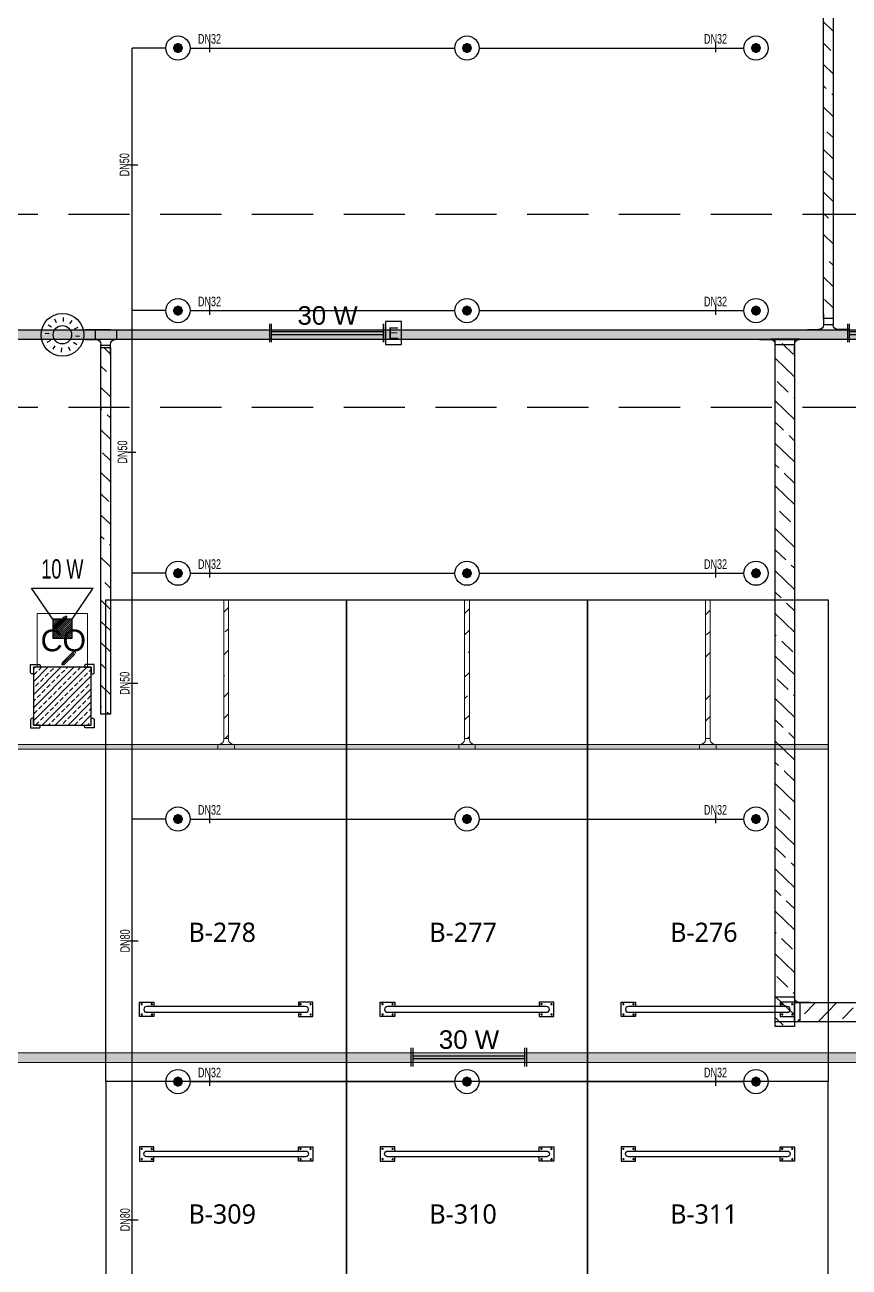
# Model space of a CAD drawing. Header units: millimetres. Extents: x -379292 to 1221486, y 92049 to 447512.
# Drawn here: x -184545 to -175988, y 210694 to 223584 of the extents above; entities that cross this region are included whole.
import ezdxf
from ezdxf.enums import TextEntityAlignment as Align

# ---------------------------------------------------------------- set-up
doc = ezdxf.new("R2010")
doc.units = ezdxf.units.MM
doc.linetypes.add('HIDDEN', pattern=[9.525, 6.35, -3.175])
for name, color, linetype in [('-M-YNGN-BORUID', 7, 'Continuous'), ('-M-YNGN-BORUUZUN', 7, 'Continuous'), ('-M-YNGN-BORUYUK', 7, 'Continuous'), ('-M-YNGN-SPR-YUK', 7, 'Continuous'), ('-M-YNGN-ZON3-CAP-', 7, 'Continuous'), ('-M-YNGN-ZON3-SPR-', 7, 'Continuous'), ('05_HATCH CONCRETE', 141, 'Continuous'), ('05_SYMBOL', 2, 'Continuous'), ('08_DEDECTOR FLASOR', 3, 'Continuous'), ('08_HORN', 4, 'Continuous'), ('08_LAMP', 4, 'Continuous'), ('08_LOUD SYSTEM', 4, 'Continuous'), ('202-A-Y-MahalAd', 141, 'Continuous'), ('E_CT_ZA', 6, 'Continuous')]:
    doc.layers.add(name, color=color, linetype=linetype)
doc.layers.add('-M-YNGN-SPR-CAPCIZGI', color=188, linetype='Continuous', plot=False)
for name, color, linetype, lineweight in [('-M-YNGN-ZON3', 6, 'SP', 30), ('08_DEDECTOR', 3, 'Continuous', 9), ('E_CT_AYDINLATMA', 3, 'Continuous', 9), ('E_CT_KIRMIZI', 1, 'Continuous', 9)]:
    doc.layers.add(name, color=color, linetype=linetype, lineweight=lineweight)
doc.styles.add('CIZGI', font='tahoma.ttf', dxfattribs={"width": 0.8, "oblique": 20})
doc.styles.add('HCAD', font='HCAD.SHX', dxfattribs={"width": 0.8, "height": 0.2})
doc.styles.add('PIPESIZE', font='hcad.shx', dxfattribs={"width": 0.8})
doc.styles.add('SPR-NOT', font='romans.shx')
doc.styles.get("Standard").update_dxf_attribs({"font": 'segoeuil.ttf'})
doc.styles.add('TR', font='tsimpali.shx', dxfattribs={"width": 0.7})
doc.styles.add('YAZI-2', font='arial.ttf', dxfattribs={"height": 2})
doc.styles.add('YAZI-3', font='arial.ttf', dxfattribs={"height": 3})
doc.linetypes.add('SP', pattern='A,2,-0.1,["SP",CIZGI,S=0.14,R=0.2,X=0,Y=-0.07],-0.255', length=2.355)

# ---------------------------------------------------------------- blocks, each defined once
blk = doc.blocks.new('202_Vida')
at = {"color": 0, "linetype": 'ByBlock', "ltscale": 0.2}
for points in [[(1, 0), (-1, 0)], [(0, 1), (0, -1)]]:
    blk.add_lwpolyline(points, dxfattribs=at)
at = {"color": 0, "linetype": 'ByBlock'}
for radius in [0.42, 0.23, 0.155]:
    blk.add_circle((0, 0), radius, dxfattribs=at)
blk = doc.blocks.new('202_Stoper')
at = {"color": 0, "linetype": 'ByBlock'}
for points in [[(-750, -30), (-750, -75), (-900, -75), (-900, 75), (-750, 75), (-750, 30)], [(750, -30), (750, -75), (900, -75), (900, 75), (750, 75), (750, 30)]]:
    blk.add_lwpolyline(points, dxfattribs=at)
blk.add_lwpolyline([(825, -30, 1), (825, 30), (-825, 30, 1), (-825, -30)], format="xyb", close=True, dxfattribs=at)
at = {"color": 0, "linetype": 'ByBlock', "yscale": 10, "zscale": 10, "rotation": 180}
for p, xscale in [((-877, 53), -10), ((-772, 53), 10), ((772, 53), -10), ((877, 53), 10)]:
    blk.add_blockref('202_Vida', p, dxfattribs=dict(at, xscale=xscale))
at = {"color": 0, "linetype": 'ByBlock', "yscale": 10, "zscale": 10}
for p, xscale in [((-877, -52), 10), ((-772, -52), -10), ((772, -52), 10), ((877, -52), -10)]:
    blk.add_blockref('202_Vida', p, dxfattribs=dict(at, xscale=xscale))
blk = doc.blocks.new('202_Mahalblok')
at = {"color": 0, "linetype": 'ByBlock', "flags": 128}
blk.add_lwpolyline([(0, 0), (0, 5000), (2500, 5000), (2500, 0)], close=True, dxfattribs=at)
at = {"color": 252}
blk.add_blockref('202_Stoper', (1250, 750), dxfattribs=at)
at = {"color": 0, "linetype": 'ByBlock', "ltscale": 25}
blk.add_attdef('MAHALNO', text='', height=200, dxfattribs=at).set_placement((1209, 1390), align=Align.BOTTOM_CENTER)
blk = doc.blocks.new('bariyer')
at = {"color": 8, "ltscale": 25}
blk.add_lwpolyline([(0, -70), (15, -70, 0.414214), (30, -55), (30, 30), (-55, 30, 0.414214), (-70, 15), (-70, 0), (0, 0)], format="xyb", close=True, dxfattribs=at)
blk = doc.blocks.new('OtoParkBodrumKatMimari')
at = {"layer": '05_HATCH CONCRETE'}
h = blk.add_hatch(dxfattribs=at)
h.set_pattern_fill('ANSI33', color=8, scale=15, angle=180, style=0)
h.set_pattern_definition([(225, (905000, -3e-07), (67.351921, -67.351921), []), (225, (904932.65, -3e-07), (67.351921, -67.351921), [47.625, -23.8125])])
h.paths.add_polyline_path([(62500, 116100), (61900, 116100), (61900, 115500), (62500, 115500)])
at = {"color": 5}
blk.add_lwpolyline([(62500, 116100), (61900, 116100), (61900, 115500), (62500, 115500)], close=True, dxfattribs=at)
at = {"layer": '05_SYMBOL', "color": 252, "linetype": 'HIDDEN', "ltscale": 100}
for points in [[(19400, 120800), (128500, 120800)], [(19400, 118800), (135650, 118800)]]:
    blk.add_lwpolyline(points, dxfattribs=at)
at = {"layer": '05_SYMBOL', "color": 8, "xscale": -1}
blk.add_blockref('bariyer', (61900, 116100), dxfattribs=at)
at = {"layer": '05_SYMBOL', "color": 8}
blk.add_blockref('bariyer', (62500, 116100), dxfattribs=at)
at = {"layer": '05_SYMBOL', "color": 8, "rotation": 180}
blk.add_blockref('bariyer', (61900, 115500), dxfattribs=at)
at = {"layer": '05_SYMBOL', "color": 8, "xscale": -1, "rotation": 180}
blk.add_blockref('bariyer', (62500, 115500), dxfattribs=at)
at = {"layer": '202-A-Y-MahalAd', "color": 8, "ltscale": 25}
for p, values in [((62650, 111800), {'MAHALNO': 'B-278'}), ((65150, 111800), {'MAHALNO': 'B-277'}), ((67650, 111800), {'MAHALNO': 'B-276'})]:
    blk.add_blockref('202_Mahalblok', p, dxfattribs=at).add_auto_attribs(values)
ref = blk.add_blockref('202_Mahalblok', (62650, 111800), dxfattribs=dict(at, xscale=-1, rotation=180))
ref.add_attrib('MAHALNO', 'B-309', dxfattribs={"layer": '0', "color": 0, "linetype": 'ByBlock', "ltscale": 25, "height": 200}).set_placement((63859, 110267), align=Align.BOTTOM_CENTER)
ref = blk.add_blockref('202_Mahalblok', (65150, 111800), dxfattribs=dict(at, xscale=-1, rotation=180))
ref.add_attrib('MAHALNO', 'B-310', dxfattribs={"layer": '0', "color": 0, "linetype": 'ByBlock', "ltscale": 25, "height": 200}).set_placement((66359, 110267), align=Align.BOTTOM_CENTER)
ref = blk.add_blockref('202_Mahalblok', (67650, 111800), dxfattribs=dict(at, xscale=-1, rotation=180))
ref.add_attrib('MAHALNO', 'B-311', dxfattribs={"layer": '0', "color": 0, "linetype": 'ByBlock', "ltscale": 25, "height": 200}).set_placement((68859, 110267), align=Align.BOTTOM_CENTER)
blk = doc.blocks.new('SP-C-UP-12')
at = {"ltscale": 10}
blk.add_line((0, 0), (0, 0), dxfattribs=at)
at = {"color": 1, "linetype": 'Continuous'}
blk.add_circle((0, 0), 12.5, dxfattribs=at)
at = {"ltscale": 10}
for points in [[(-5.4, 0), (-3.8, 3.8), (-3.8, -3.8), (0, 5.4)], [(-3.8, -3.8), (0, 5.4), (0, -5.4), (3.8, 3.8)], [(0, -5.4), (3.8, 3.8), (3.8, -3.8), (5.4, 0)]]:
    blk.add_solid(points, dxfattribs=at)
at = {"layer": '-M-YNGN-SPR-YUK', "style": 'SPR-NOT', "width": 0.5, "flags": 9}
for tag, p in [('YUK', (0, 17.8)), ('CAP', (0, 14.4)), ('TIP', (0.2, 10.8))]:
    blk.add_attdef(tag, text='', height=2.5, dxfattribs=at).set_placement(p, align=Align.MIDDLE_CENTER)
blk = doc.blocks.new('SPRKL100')
at = {"layer": '-M-YNGN-SPR-CAPCIZGI'}
blk.add_line((0, 0.43), (0, -0.43), dxfattribs=at)
at = {"layer": '-M-YNGN-BORUID', "color": 0, "style": 'HCAD', "width": 0.8, "flags": 1}
blk.add_attdef('DIC', text='', height=0.4, dxfattribs=at).set_placement((0, -1.69), align=Align.CENTER)
at = {"layer": '-M-YNGN-BORUUZUN', "color": 0, "style": 'HCAD', "width": 0.7}
blk.add_attdef('BOY', text='', height=0.8, dxfattribs=at).set_placement((0, -1.08), align=Align.CENTER)
at = {"layer": '-M-YNGN-BORUYUK', "color": 6, "style": 'PIPESIZE', "width": 0.8}
blk.add_attdef('YUK', text='', height=0.5, dxfattribs=at).set_placement((0, 1.87), align=Align.CENTER)
at = {"color": 0, "style": 'PIPESIZE', "width": 0.7}
blk.add_attdef('CAP', text='', height=1, dxfattribs=at).set_placement((0, 0.45), align=Align.CENTER)
blk = doc.blocks.new('A$C69E75EAE')
at = {"layer": '-M-YNGN-ZON3', "ltscale": 500}
for p, q in [((5424.8, -2469.7), (5389.8, -2469.7)), ((5389.8, -7817.2), (5389.8, -2469.7)), ((5449.8, -2469.7), (5724.8, -2469.7)), ((5749.8, -2469.7), (6024.8, -2469.7)), ((5424.8, -2742.2), (5389.8, -2742.2)), ((5449.8, -2742.2), (5724.8, -2742.2)), ((5749.8, -2742.2), (6024.8, -2742.2)), ((5424.8, -3014.7), (5389.8, -3014.7)), ((5449.8, -3014.7), (5724.8, -3014.7)), ((5749.8, -3014.7), (6024.8, -3014.7)), ((5424.8, -3269.7), (5389.8, -3269.7)), ((5449.8, -3269.7), (5724.8, -3269.7)), ((5749.8, -3269.7), (6024.8, -3269.7)), ((5424.8, -3542.2), (5389.8, -3542.2)), ((5449.8, -3542.2), (5724.8, -3542.2)), ((5749.8, -3542.2), (6024.8, -3542.2))]:
    blk.add_line(p, q, dxfattribs=at)
at = {"layer": '-M-YNGN-ZON3-CAP-'}
ref = blk.add_blockref('SPRKL100', (5470, -2469.7), dxfattribs=dict(at, xscale=10, yscale=10, zscale=10, rotation=359.9999997800978))
ref.add_attrib('CAP', 'DN32', dxfattribs={"layer": '0', "color": 0, "height": 10, "rotation": 360, "style": 'PIPESIZE', "width": 0.7}).set_placement((5470, -2465.2), align=Align.CENTER)
ref = blk.add_blockref('SPRKL100', (5995.3, -2469.7), dxfattribs=dict(at, xscale=10, yscale=10, zscale=10, rotation=359.9999997800978))
ref.add_attrib('CAP', 'DN32', dxfattribs={"layer": '0', "color": 0, "height": 10, "rotation": 360, "style": 'PIPESIZE', "width": 0.7}).set_placement((5995.3, -2465.2), align=Align.CENTER)
ref = blk.add_blockref('SPRKL100', (5391.2, -2590.8), dxfattribs=dict(at, xscale=10.00000000000001, yscale=10.00000000000001, zscale=10.00000000000001, rotation=90))
ref.add_attrib('CAP', 'DN50', dxfattribs={"layer": '0', "color": 0, "height": 10, "rotation": 90, "style": 'PIPESIZE', "width": 0.7}).set_placement((5386.7, -2590.8), align=Align.CENTER)
ref = blk.add_blockref('SPRKL100', (5470, -2742.2), dxfattribs=dict(at, xscale=10, yscale=10, zscale=10, rotation=359.9999997800978))
ref.add_attrib('CAP', 'DN32', dxfattribs={"layer": '0', "color": 0, "height": 10, "rotation": 360, "style": 'PIPESIZE', "width": 0.7}).set_placement((5470, -2737.7), align=Align.CENTER)
ref = blk.add_blockref('SPRKL100', (5995.3, -2742.2), dxfattribs=dict(at, xscale=10, yscale=10, zscale=10, rotation=359.9999997800978))
ref.add_attrib('CAP', 'DN32', dxfattribs={"layer": '0', "color": 0, "height": 10, "rotation": 360, "style": 'PIPESIZE', "width": 0.7}).set_placement((5995.3, -2737.7), align=Align.CENTER)
ref = blk.add_blockref('SPRKL100', (5389.1, -2888.9), dxfattribs=dict(at, xscale=10.00000000000001, yscale=10.00000000000001, zscale=10.00000000000001, rotation=90))
ref.add_attrib('CAP', 'DN50', dxfattribs={"layer": '0', "color": 0, "height": 10, "rotation": 90, "style": 'PIPESIZE', "width": 0.7}).set_placement((5384.6, -2888.9), align=Align.CENTER)
ref = blk.add_blockref('SPRKL100', (5470, -3014.7), dxfattribs=dict(at, xscale=10, yscale=10, zscale=10, rotation=359.9999997800978))
ref.add_attrib('CAP', 'DN32', dxfattribs={"layer": '0', "color": 0, "height": 10, "rotation": 360, "style": 'PIPESIZE', "width": 0.7}).set_placement((5470, -3010.2), align=Align.CENTER)
ref = blk.add_blockref('SPRKL100', (5995.3, -3014.7), dxfattribs=dict(at, xscale=10, yscale=10, zscale=10, rotation=359.9999997800978))
ref.add_attrib('CAP', 'DN32', dxfattribs={"layer": '0', "color": 0, "height": 10, "rotation": 360, "style": 'PIPESIZE', "width": 0.7}).set_placement((5995.3, -3010.2), align=Align.CENTER)
ref = blk.add_blockref('SPRKL100', (5391.5, -3128.9), dxfattribs=dict(at, xscale=10.00000000000001, yscale=10.00000000000001, zscale=10.00000000000001, rotation=90))
ref.add_attrib('CAP', 'DN50', dxfattribs={"layer": '0', "color": 0, "height": 10, "rotation": 90, "style": 'PIPESIZE', "width": 0.7}).set_placement((5387, -3128.9), align=Align.CENTER)
ref = blk.add_blockref('SPRKL100', (5470, -3269.7), dxfattribs=dict(at, xscale=10, yscale=10, zscale=10, rotation=359.9999997800978))
ref.add_attrib('CAP', 'DN32', dxfattribs={"layer": '0', "color": 0, "height": 10, "rotation": 360, "style": 'PIPESIZE', "width": 0.7}).set_placement((5470, -3265.2), align=Align.CENTER)
ref = blk.add_blockref('SPRKL100', (5995.3, -3269.7), dxfattribs=dict(at, xscale=10, yscale=10, zscale=10, rotation=359.9999997800978))
ref.add_attrib('CAP', 'DN32', dxfattribs={"layer": '0', "color": 0, "height": 10, "rotation": 360, "style": 'PIPESIZE', "width": 0.7}).set_placement((5995.3, -3265.2), align=Align.CENTER)
ref = blk.add_blockref('SPRKL100', (5391.8, -3396.2), dxfattribs=dict(at, xscale=10.00000000000001, yscale=10.00000000000001, zscale=10.00000000000001, rotation=90))
ref.add_attrib('CAP', 'DN80', dxfattribs={"layer": '0', "color": 0, "height": 10, "rotation": 90, "style": 'PIPESIZE', "width": 0.7}).set_placement((5387.3, -3396.2), align=Align.CENTER)
ref = blk.add_blockref('SPRKL100', (5470, -3542.2), dxfattribs=dict(at, xscale=10, yscale=10, zscale=10, rotation=359.9999997800978))
ref.add_attrib('CAP', 'DN32', dxfattribs={"layer": '0', "color": 0, "height": 10, "rotation": 360, "style": 'PIPESIZE', "width": 0.7}).set_placement((5470, -3537.7), align=Align.CENTER)
ref = blk.add_blockref('SPRKL100', (5995.3, -3542.2), dxfattribs=dict(at, xscale=10, yscale=10, zscale=10, rotation=359.9999997800978))
ref.add_attrib('CAP', 'DN32', dxfattribs={"layer": '0', "color": 0, "height": 10, "rotation": 360, "style": 'PIPESIZE', "width": 0.7}).set_placement((5995.3, -3537.7), align=Align.CENTER)
ref = blk.add_blockref('SPRKL100', (5391.8, -3685.5), dxfattribs=dict(at, xscale=10.00000000000001, yscale=10.00000000000001, zscale=10.00000000000001, rotation=90))
ref.add_attrib('CAP', 'DN80', dxfattribs={"layer": '0', "color": 0, "height": 10, "rotation": 90, "style": 'PIPESIZE', "width": 0.7}).set_placement((5387.3, -3685.5), align=Align.CENTER)
at = {"layer": '-M-YNGN-ZON3-SPR-'}
for p in [(5437.3, -2469.7), (5737.3, -2469.7), (6037.3, -2469.7), (5437.3, -2742.2), (5737.3, -2742.2), (6037.3, -2742.2), (5437.3, -3014.7), (5737.3, -3014.7), (6037.3, -3014.7), (5437.3, -3269.7), (5737.3, -3269.7), (6037.3, -3269.7), (5437.3, -3542.2), (5737.3, -3542.2), (6037.3, -3542.2)]:
    blk.add_blockref('SP-C-UP-12', p, dxfattribs=at)
blk = doc.blocks.new('*U609')
h = blk.add_hatch()
h.set_pattern_fill('ANSI33', color=0, scale=50, angle=1, style=0)
h.paths.add_polyline_path([(-8115, 100), (41033, 100), (41033, 0), (-8115, 0)])
at = {"color": 0}
blk.add_lwpolyline([(-8115, 100), (41033, 100), (41033, 0), (-8115, 0)], close=True, dxfattribs=at)
at = {"ltscale": 25, "flags": 1}
for tag, p in [('YUKSEKLIK', (-229, -149)), ('KALINLIK', (-229, -213))]:
    blk.add_attdef(tag, p, '', height=50, dxfattribs=at)
blk = doc.blocks.new('*U652')
h = blk.add_hatch()
h.set_pattern_fill('ANSI33', color=0, scale=50, angle=1, style=0)
h.paths.add_polyline_path([(-115024, 100), (-249, 100), (-249, 0), (-115024, 0)])
at = {"color": 0}
blk.add_lwpolyline([(-115024, 100), (-249, 100), (-249, 0), (-115024, 0)], close=True, dxfattribs=at)
at = {"ltscale": 25, "flags": 1}
for tag, p in [('YUKSEKLIK', (-229, -149)), ('KALINLIK', (-229, -213))]:
    blk.add_attdef(tag, p, '', height=50, dxfattribs=at)
blk = doc.blocks.new('*U675')
h = blk.add_hatch()
h.set_pattern_fill('ANSI33', color=0, scale=50, angle=1, style=0)
h.paths.add_polyline_path([(-6796, 200), (332, 200), (332, 0), (-6796, 0)])
at = {"color": 0}
blk.add_lwpolyline([(-6796, 200), (332, 200), (332, 0), (-6796, 0)], close=True, dxfattribs=at)
at = {"ltscale": 25, "flags": 1}
for tag, p in [('YUKSEKLIK', (-229, -149)), ('KALINLIK', (-229, -213))]:
    blk.add_attdef(tag, p, '', height=50, dxfattribs=at)
blk = doc.blocks.new('*U189')
at = {"color": 0}
for p, q in [((-164, 164), (-50, 164)), ((-50, 164), (-50, 167)), ((-50, 167), (250, 167)), ((250, 167), (250, 164)), ((364, 164), (250, 164)), ((0, 0), (0, 114)), ((200, 114), (0, 114)), ((200, 0), (200, 114))]:
    blk.add_line(p, q, dxfattribs=at)
for centre, start, end in [((-50, 114), 0, 90), ((250, 114), 90, 180)]:
    blk.add_arc(centre, 50, start, end, dxfattribs=at)
blk = doc.blocks.new('*U676')
h = blk.add_hatch()
h.set_pattern_fill('ANSI33', color=0, scale=50, angle=1, style=0)
h.paths.add_polyline_path([(-5586, 200), (9, 200), (9, 0), (-5586, 0)])
at = {"color": 0}
blk.add_lwpolyline([(-5586, 200), (9, 200), (9, 0), (-5586, 0)], close=True, dxfattribs=at)
at = {"ltscale": 25, "flags": 1}
for tag, p in [('YUKSEKLIK', (-229, -149)), ('KALINLIK', (-229, -213))]:
    blk.add_attdef(tag, p, '', height=50, dxfattribs=at)
blk = doc.blocks.new('*U190')
at = {"color": 0}
for p, q in [((0, 364), (-364, 364)), ((-260, 364), (-260, 164)), ((0, 0), (0, 364)), ((-364, 164), (-250, 164)), ((-200, 0), (-200, 114)), ((0, 104), (-200, 104))]:
    blk.add_line(p, q, dxfattribs=at)
blk.add_arc((-250, 114), 50, 0, 90, dxfattribs=at)
blk = doc.blocks.new('*U683')
h = blk.add_hatch()
h.set_pattern_fill('ANSI33', color=0, scale=50, angle=1, style=0)
h.paths.add_polyline_path([(-14068, 100), (100307, 100), (100307, 0), (-14068, 0)])
at = {"color": 0}
blk.add_lwpolyline([(-14068, 100), (100307, 100), (100307, 0), (-14068, 0)], close=True, dxfattribs=at)
at = {"ltscale": 25, "flags": 1}
for tag, p in [('YUKSEKLIK', (-229, -149)), ('KALINLIK', (-229, -213))]:
    blk.add_attdef(tag, p, '', height=50, dxfattribs=at)
blk = doc.blocks.new('*U740')
h = blk.add_hatch()
h.set_pattern_fill('ANSI33', color=0, scale=50, angle=1, style=0)
h.paths.add_polyline_path([(-48954, 50), (4646, 50), (4646, 0), (-48954, 0)])
at = {"color": 0}
blk.add_lwpolyline([(-48954, 50), (4646, 50), (4646, 0), (-48954, 0)], close=True, dxfattribs=at)
at = {"ltscale": 25, "flags": 1}
for tag, p in [('YUKSEKLIK', (-229, -149)), ('KALINLIK', (-229, -213))]:
    blk.add_attdef(tag, p, '', height=50, dxfattribs=at)
blk = doc.blocks.new('*U816')
h = blk.add_hatch()
h.set_pattern_fill('ANSI33', color=0, scale=50, angle=1, style=0)
h.paths.add_polyline_path([(-4483, 100), (9, 100), (9, 0), (-4483, 0)])
at = {"color": 0}
blk.add_lwpolyline([(-4483, 100), (9, 100), (9, 0), (-4483, 0)], close=True, dxfattribs=at)
at = {"ltscale": 25, "flags": 1}
for tag, p in [('YUKSEKLIK', (-229, -149)), ('KALINLIK', (-229, -213))]:
    blk.add_attdef(tag, p, '', height=50, dxfattribs=at)
blk = doc.blocks.new('*U334')
at = {"color": 0}
for p, q in [((-164, 164), (-50, 164)), ((-50, 164), (-50, 167)), ((-50, 167), (150, 167)), ((150, 167), (150, 164)), ((264, 164), (150, 164)), ((0, 0), (0, 114)), ((100, 114), (0, 114)), ((100, 0), (100, 114))]:
    blk.add_line(p, q, dxfattribs=at)
for centre, start, end in [((-50, 114), 0, 90), ((150, 114), 90, 180)]:
    blk.add_arc(centre, 50, start, end, dxfattribs=at)
blk = doc.blocks.new('*U822')
h = blk.add_hatch()
h.set_pattern_fill('ANSI33', color=0, scale=50, angle=1, style=0)
h.paths.add_polyline_path([(-3797, 100), (9, 100), (9, 0), (-3797, 0)])
at = {"color": 0}
blk.add_lwpolyline([(-3797, 100), (9, 100), (9, 0), (-3797, 0)], close=True, dxfattribs=at)
at = {"ltscale": 25, "flags": 1}
for tag, p in [('YUKSEKLIK', (-229, -149)), ('KALINLIK', (-229, -213))]:
    blk.add_attdef(tag, p, '', height=50, dxfattribs=at)
blk = doc.blocks.new('*U336')
at = {"color": 0}
for p, q in [((264, 264), (-164, 264)), ((-60, 264), (-60, 164)), ((0, 264), (264, 264)), ((160, 264), (160, 164)), ((-164, 164), (-50, 164)), ((264, 164), (150, 164)), ((0, 0), (0, 114)), ((0, 104), (100, 104)), ((100, 0), (100, 114))]:
    blk.add_line(p, q, dxfattribs=at)
for centre, start, end in [((-50, 114), 0, 90), ((150, 114), 90, 180)]:
    blk.add_arc(centre, 50, start, end, dxfattribs=at)
blk = doc.blocks.new('40 W SIVA ÜSTÜ ETANJ LED 50')
at = {"layer": '08_LAMP'}
for p, q in [((-625, -100), (-625, 100)), ((-605, -100), (-605, 100)), ((-605, 15), (605, 15)), ((605, -100), (605, 100)), ((625, -100), (625, 100)), ((-605, -15), (605, -15))]:
    blk.add_line(p, q, dxfattribs=at)
at = {"layer": '08_LAMP', "color": 2, "style": 'YAZI-2'}
blk.add_text('30 W', height=200, dxfattribs=at).set_placement((0, 90), align=Align.CENTER)
blk = doc.blocks.new('40 W SIVA ÜSTÜ ETANJ LED 50--')
at = {"layer": '08_LAMP'}
for p, q in [((-625, -100), (-625, 100)), ((-605, -100), (-605, 100)), ((-605, 15), (605, 15)), ((605, -100), (605, 100)), ((625, -100), (625, 100)), ((-605, -15), (605, -15))]:
    blk.add_line(p, q, dxfattribs=at)
at = {"layer": '08_LAMP', "color": 2, "style": 'YAZI-2'}
blk.add_text('30 W', height=200, dxfattribs=at).set_placement((0, 90), align=Align.CENTER)
blk = doc.blocks.new('40 W SIVA ÜSTÜ ETANJ LED E 50')
at = {"layer": '08_LAMP'}
for p, q in [((-625, -100), (-625, 100)), ((-605, -100), (-605, 100)), ((-605, 15), (605, 15)), ((605, -100), (605, 100)), ((625, -100), (625, 100)), ((-605, -15), (605, -15))]:
    blk.add_line(p, q, dxfattribs=at)
blk.add_lwpolyline([(625, -125), (800, -125), (800, 125), (625, 125)], close=True, dxfattribs=at)
at = {"layer": '08_LAMP', "color": 2, "style": 'YAZI-2'}
blk.add_text('30 W', height=200, dxfattribs=at).set_placement((0, 90), align=Align.CENTER)
blk.add_text('E', height=125, dxfattribs=at).set_placement((713, 0), align=Align.MIDDLE)
blk = doc.blocks.new('CO 250')
at = {"layer": '08_DEDECTOR'}
for p, q in [((17, 243), (-84, 142)), ((45, 251), (-74, 132)), ((37, 223), (-64, 122)), ((45, 250), (45, 243)), ((104, -126), (3, -227)), ((114, -136), (-5, -255)), ((-5, -247), (-5, -255)), ((-5, -255), (3, -255)), ((124, -146), (23, -247))]:
    blk.add_line(p, q, dxfattribs=at)
at = {"layer": '08_DEDECTOR', "ltscale": 25}
blk.add_lwpolyline([(-262, 278), (-262, -278), (262, -278), (262, 278)], close=True, dxfattribs=at)
at = {"layer": '08_DEDECTOR'}
for centre, radius, start, end in [((-55, 112), 41.6, 135, 180), ((-55, 112), 27.7, 135, 180), ((37, 223), 27.7, 72.9688, 135), ((17, 243), 27.7, 315, 0), ((-55, 112), 13.9, 135, 180), ((95, -116), 13.9, 315, 350.4112), ((95, -116), 27.7, 315, 355.2224), ((95, -116), 41.6, 315, 356.817), ((23, -247), 27.7, 135, 180), ((3, -227), 27.7, 270, 315)]:
    blk.add_arc(centre, radius, start, end, dxfattribs=at)
at = {"layer": '08_DEDECTOR', "color": 3, "style": 'YAZI-3'}
blk.add_text('CO', height=225, dxfattribs=at).set_placement((-226, -113))
blk = doc.blocks.new('KORNA ORT TAVAN')
at = {"layer": '08_HORN', "color": 3}
for p, q in [((-60, 124), (-79, 162)), ((10, 137), (13, 179)), ((77, 114), (101, 149)), ((-137, 10), (-179, 13)), ((-114, 77), (-149, 101)), ((124, 60), (162, 79)), ((-124, -60), (-162, -79)), ((-77, -114), (-101, -149)), ((60, -124), (79, -162)), ((114, -77), (149, -101)), ((137, -10), (179, -13)), ((-10, -137), (-13, -179))]:
    blk.add_line(p, q, dxfattribs=at)
at = {"layer": '08_HORN', "color": 1}
for major_axis, start_param, end_param in [((0, 222), 4.712358, 10.995543), ((0, 95.8), -1.570763777940356, 4.712421529239229)]:
    blk.add_ellipse((0, 0), major_axis=major_axis, ratio=1, start_param=start_param, end_param=end_param, dxfattribs=at)
blk = doc.blocks.new('15 W HORN 100_HARİCİ TİP')
at = {"layer": '08_LOUD SYSTEM'}
h = blk.add_hatch(dxfattribs=at)
h.set_pattern_fill('ANSI31', color=2, scale=4.8)
h.set_pattern_definition([(45, (-341645.439, -380325.335), (-10.77630735, 10.77630735), [])])
h.paths.add_polyline_path([(-100, 0), (100, 0), (100, 200), (-100, 200)])
at = {"layer": '08_LOUD SYSTEM', "ltscale": 2}
for p, q in [((-320, 520), (320, 520)), ((-100, 200), (-320, 520)), ((100, 200), (320, 520))]:
    blk.add_line(p, q, dxfattribs=at)
at = {"layer": '08_LOUD SYSTEM'}
blk.add_lwpolyline([(100, 0), (100, 200), (-100, 200), (-100, 0)], close=True, dxfattribs=at)
at = {"layer": '08_LOUD SYSTEM', "color": 2, "ltscale": 2, "style": 'TR', "width": 0.7}
blk.add_text('10 W', height=200, dxfattribs=at).set_placement((0, 620), align=Align.CENTER)
blk = doc.blocks.new('*U1011')
h = blk.add_hatch()
h.set_pattern_fill('ANSI33', color=0, scale=50, angle=1, style=0)
h.paths.add_polyline_path([(-2093, 50), (-653, 50), (-653, 0), (-2093, 0)])
at = {"color": 0}
blk.add_lwpolyline([(-2093, 50), (-653, 50), (-653, 0), (-2093, 0)], close=True, dxfattribs=at)
at = {"ltscale": 25, "flags": 1}
for tag, p in [('YUKSEKLIK', (-229, -149)), ('KALINLIK', (-229, -213))]:
    blk.add_attdef(tag, p, '', height=50, dxfattribs=at)
blk = doc.blocks.new('*U1012')
at = {"color": 0}
for p, q in [((214, 214), (-164, 214)), ((-164, 164), (-50, 164)), ((-60, 214), (-60, 164)), ((0, 214), (214, 214)), ((214, 164), (100, 164)), ((110, 214), (110, 164)), ((0, 0), (0, 114)), ((0, 104), (50, 104)), ((50, 0), (50, 114))]:
    blk.add_line(p, q, dxfattribs=at)
for centre, start, end in [((-50, 114), 0, 90), ((100, 114), 90, 180)]:
    blk.add_arc(centre, 50, start, end, dxfattribs=at)

msp = doc.modelspace()

# ---------------------------------------------------------------- block references
at = {"color": 8}
msp.add_blockref('OtoParkBodrumKatMimari', (-246354.8, 100818.8), dxfattribs=at)

# ---------------------------------------------------------------- next in the draw order: block references
at = {"layer": '-M-YNGN-ZON3', "ltscale": 25, "xscale": 10, "yscale": 10, "zscale": 10}
msp.add_blockref('A$C69E75EAE', (-237328.2, 248041), dxfattribs=at)
at = {"layer": '08_DEDECTOR'}
msp.add_blockref('CO 250', (-184154.8, 217197.2), dxfattribs=at)
at = {"layer": '08_DEDECTOR FLASOR'}
msp.add_blockref('KORNA ORT TAVAN', (-184154.8, 220368.8), dxfattribs=at)
at = {"layer": '08_LAMP', "xscale": 0.96, "yscale": 0.96, "zscale": 0.96}
for name, p in [('40 W SIVA ÜSTÜ ETANJ LED E 50', (-181402.1, 220386.7)), ('40 W SIVA ÜSTÜ ETANJ LED 50--', (-175402.1, 220386.7)), ('40 W SIVA ÜSTÜ ETANJ LED 50', (-179934.2, 212872.8))]:
    msp.add_blockref(name, p, dxfattribs=at)
at = {"layer": '08_LOUD SYSTEM'}
msp.add_blockref('15 W HORN 100_HARİCİ TİP', (-184154.8, 217218.8), dxfattribs=at)
at = {"layer": 'E_CT_AYDINLATMA'}
msp.add_blockref('*U683', (-215536.5, 220318.6), dxfattribs=at)
at = {"layer": 'E_CT_AYDINLATMA', "xscale": -1, "rotation": 180}
msp.add_blockref('*U609', (-216488, 212918.8), dxfattribs=at)
at = {"layer": 'E_CT_KIRMIZI', "color": 1, "xscale": -1, "rotation": 89.99999999999993}
for p in [(-182429.8, 215525.8), (-179929.8, 215525.8), (-177429.8, 215525.8)]:
    msp.add_blockref('*U1011', p, dxfattribs=at)
at = {"layer": 'E_CT_KIRMIZI', "color": 2, "xscale": -1, "rotation": 180}
for p in [(-182479.8, 216282.8), (-179979.8, 216282.8), (-177479.8, 216282.8)]:
    msp.add_blockref('*U1012', p, dxfattribs=at)
at = {"layer": 'E_CT_KIRMIZI', "color": 1, "rotation": 180}
msp.add_blockref('*U740', (-225158.3, 216118.8), dxfattribs=at)
at = {"layer": 'E_CT_ZA', "color": 112}
for name, p, rotation in [('*U816', (-176254.8, 220548), 270), ('*U652', (-230054.1, 220418.6), 180), ('*U822', (-183654.8, 220227.5), 90)]:
    msp.add_blockref(name, p, dxfattribs=dict(at, rotation=rotation))
at = {"layer": 'E_CT_ZA', "color": 2, "xscale": -1}
for name, p, rotation in [('*U334', (-176254.8, 220585.6), 180), ('*U190', (-176390.8, 213240.6), 89.99999999999997)]:
    msp.add_blockref(name, p, dxfattribs=dict(at, rotation=rotation))
for name, p in [('*U336', (-183654.8, 220154.6)), ('*U189', (-176554.8, 220154.6))]:
    msp.add_blockref(name, p, dxfattribs=at)
at = {"layer": 'E_CT_ZA', "color": 5}
for name, p, rotation in [('*U675', (-176554.8, 219986.7), 90), ('*U676', (-176545.6, 213440.6), 179.9999999999999)]:
    msp.add_blockref(name, p, dxfattribs=dict(at, rotation=rotation))

doc.saveas('drawing.dxf')
